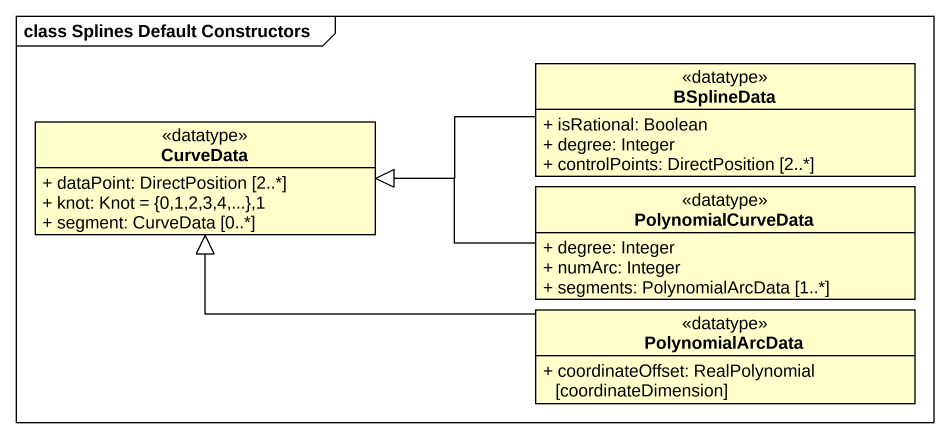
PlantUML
@startuml
mainframe class Splines Default Constructors
hide circle
hide empty members
skinparam classAttributeIconSize 0
class BSplineData <<datatype>> {
  + isRational: Boolean
  + degree: Integer
  + controlPoints: DirectPosition [2..*]
}
class CurveData <<datatype>> {
  + dataPoint: DirectPosition [2..*]
  + knot: Knot = {0,1,2,3,4,...},1
  + segment: CurveData [0..*]
}
class PolynomialCurveData <<datatype>> {
  + degree: Integer
  + numArc: Integer
  + segments: PolynomialArcData [1..*]
}
class PolynomialArcData <<datatype>> {
  + coordinateOffset: RealPolynomial [coordinateDimension]
}
BSplineData -left-|> CurveData
PolynomialCurveData -left-|> CurveData
PolynomialArcData -left-|> CurveData
@enduml
